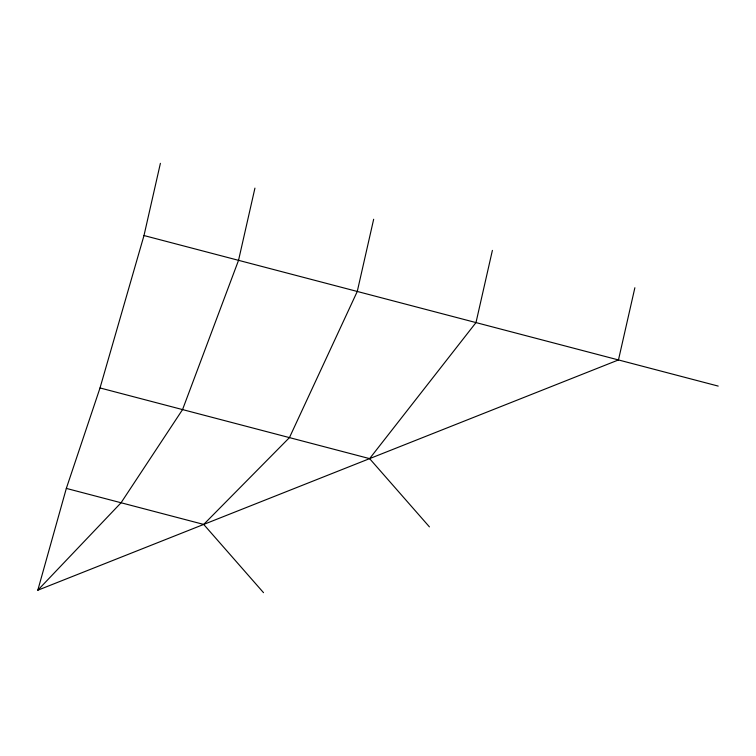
<?xml version="1.0" encoding="UTF-8"?>
<svg xmlns="http://www.w3.org/2000/svg" width="756" height="756" viewBox="0 0 756 756"><rect width="100%" height="100%" fill="white"/><g stroke="black" fill="none" stroke-linecap="round" stroke-linejoin="round"><path stroke-width="1.13" d="M634.87 287.743L618.465 359.941L37.8 590.219L66.33 488.404L100.019 387.951L143.99 235.541L160.395 163.334M254.933 188.121L238.537 260.329L182.555 409.591L121.064 502.759L37.8 590.219M373.662 219.259L357.267 291.457L289.444 437.611L203.704 524.428L66.33 488.404M492.392 250.387L475.987 322.585L369.608 458.627L100.019 387.951M143.99 235.541L718.2 386.089M369.608 458.627L429.427 526.875M203.704 524.428L263.523 592.666"/></g></svg>
